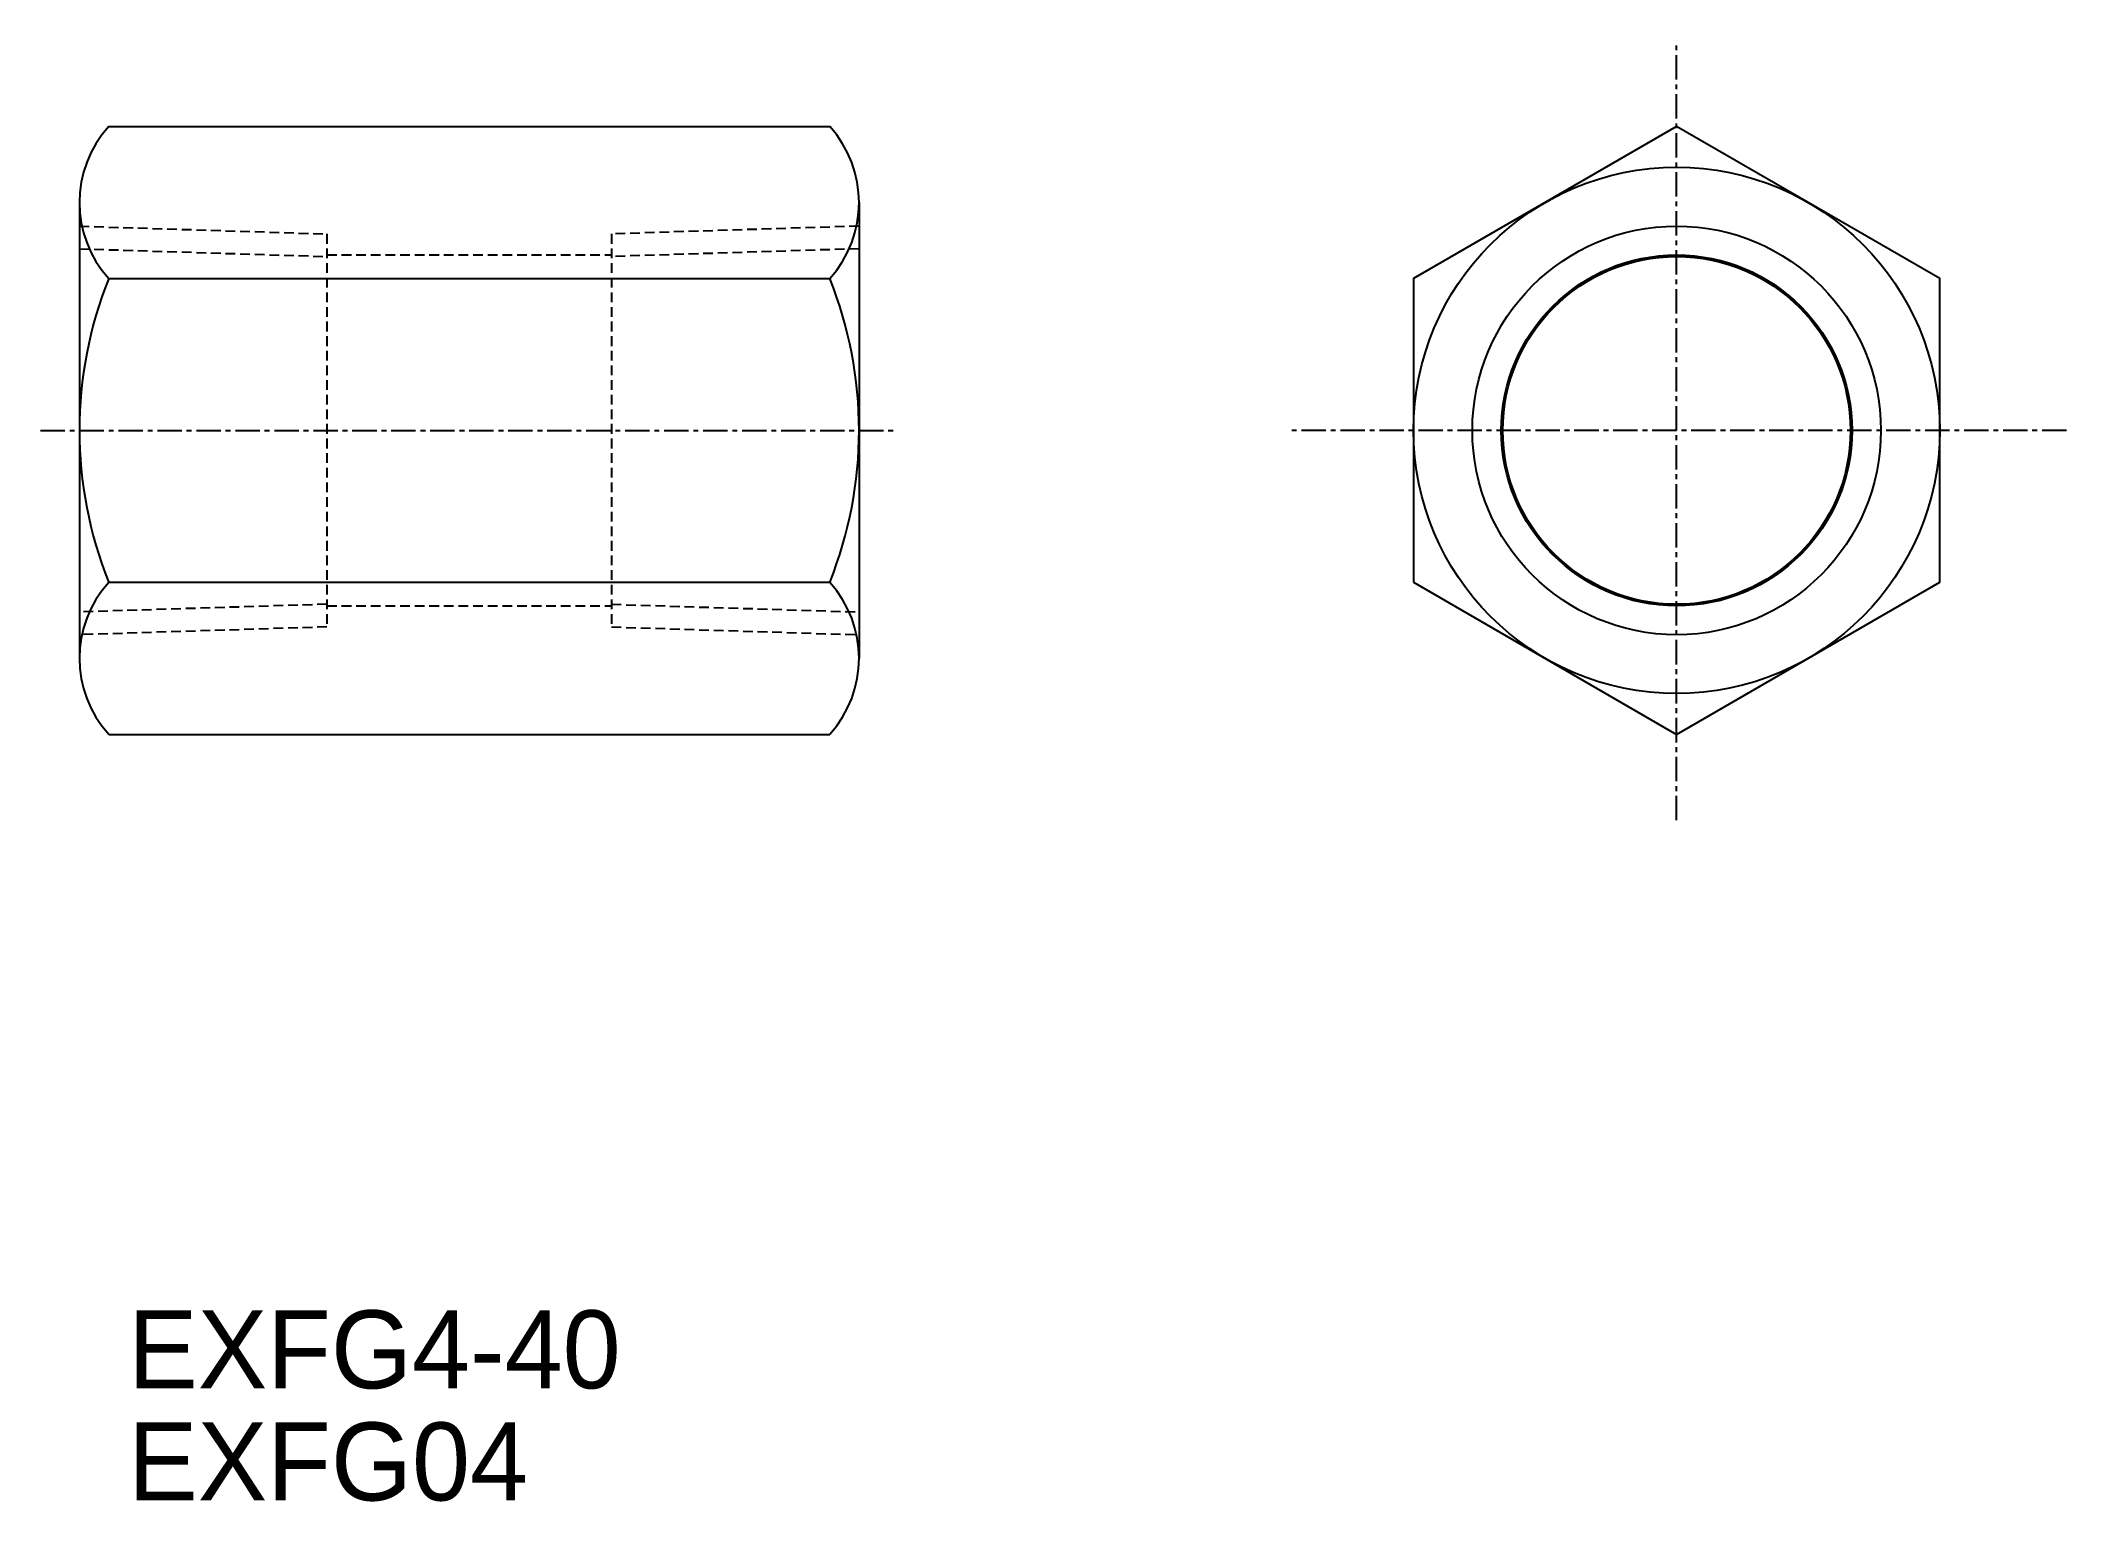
# Model space of a CAD drawing. Extents: x 109 to 213, y 187 to 262.
import ezdxf

# ---------------------------------------------------------------- set-up
doc = ezdxf.new("R2010")
doc.units = 0
doc.linetypes.add('CENTER', pattern=[2, 1.25, -0.25, 0.25, -0.25])
doc.linetypes.add('DASHED', pattern=[0.75, 0.5, -0.25])
doc.layers.get('0').update_dxf_attribs({"linetype": 'CONTINUOUS'})
doc.layers.add('CENTER', color=1, linetype='CENTER')

msp = doc.modelspace()

# ---------------------------------------------------------------- linework, layer by layer
at = {"color": 7, "linetype": 'CONTINUOUS'}
for p, q in [((112.57, 257.44), (149.57, 257.44)), ((111.07, 253.54), (111.07, 230.16)), ((151.07, 253.54), (151.07, 230.16)), ((151.07, 252.7), (151.07, 231)), ((112.57, 249.65), (149.57, 249.65)), ((112.57, 234.06), (149.57, 234.06)), ((112.57, 226.26), (149.57, 226.26))]:
    msp.add_line(p, q, dxfattribs=at)
at = {"color": 3, "linetype": 'DASHED'}
for p, q in [((111.07, 252.33), (123.77, 251.93)), ((123.77, 251.93), (123.77, 231.77)), ((151.07, 252.33), (138.37, 251.93)), ((138.37, 251.93), (138.37, 231.77)), ((111.07, 251.17), (123.77, 250.77)), ((123.77, 250.85), (138.37, 250.85)), ((151.07, 251.17), (138.37, 250.77)), ((123.77, 232.93), (111.07, 232.54)), ((123.77, 232.85), (138.37, 232.85)), ((138.37, 232.93), (151.07, 232.54)), ((123.77, 231.77), (111.07, 231.37)), ((138.37, 231.77), (151.07, 231.37))]:
    msp.add_line(p, q, dxfattribs=at)
at = {"color": 7, "linetype": 'CONTINUOUS'}
msp.add_lwpolyline([(179.52, 234.06), (193.02, 226.26), (206.52, 234.06), (206.52, 249.65), (193.02, 257.44), (179.52, 249.65)], close=True, dxfattribs=at)
for radius in [13.5, 9, 8.92]:
    msp.add_circle((193.02, 241.85), radius, dxfattribs=at)
at = {"color": 3, "linetype": 'CONTINUOUS'}
msp.add_circle((193.02, 241.85), 10.48, dxfattribs=at)
at = {"color": 7, "linetype": 'CONTINUOUS'}
for centre, radius, start, end in [((116.88, 253.54), 5.81, 137.8966, 222.1034), ((145.26, 253.54), 5.81, 317.8966, 42.1034), ((132.07, 241.85), 21, 158.2132, 201.7868), ((130.07, 241.85), 21, 338.2132, 21.7868), ((116.88, 230.16), 5.81, 137.8966, 222.1034), ((145.26, 230.16), 5.81, 317.8966, 42.1034)]:
    msp.add_arc(centre, radius, start, end, dxfattribs=at)
at = {"layer": 'CENTER', "color": 1, "linetype": 'CENTER'}
for p, q in [((193.02, 221.85), (193.02, 261.85)), ((109.07, 241.85), (153.07, 241.85)), ((213.02, 241.85), (173.02, 241.85))]:
    msp.add_line(p, q, dxfattribs=at)

# ---------------------------------------------------------------- texts
at = {"color": 7, "linetype": 'CONTINUOUS'}
for s, p in [('EXFG4-40', (113.57, 192.71)), ('EXFG04', (113.57, 186.96))]:
    msp.add_text(s, height=4, dxfattribs=at).set_placement(p)

doc.saveas('drawing.dxf')
